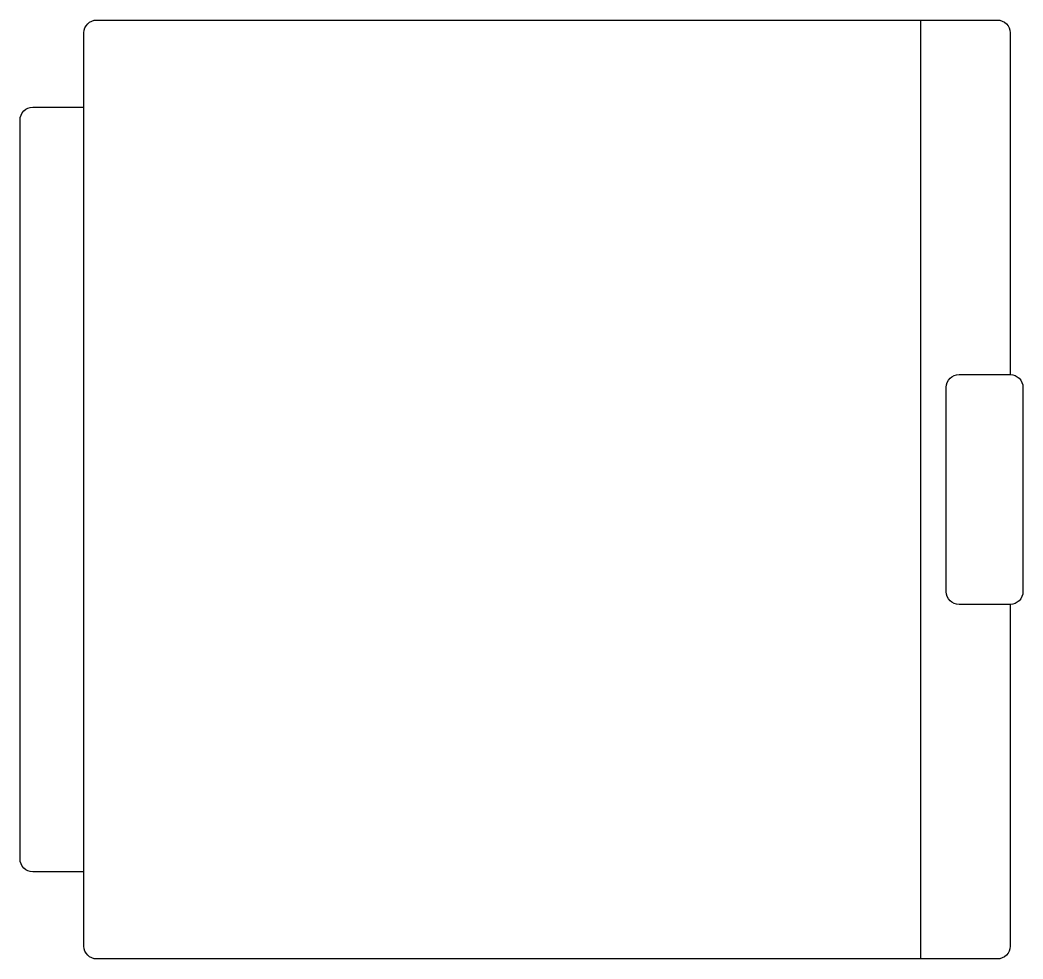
# Model space of a CAD drawing. Header units: millimetres. Extents: x -3070.19 to -3069.405, y 2853.76 to 2854.495.
import ezdxf

# ---------------------------------------------------------------- set-up
doc = ezdxf.new("R2010")
doc.units = ezdxf.units.MM
doc.header["$LTSCALE"] = 10
doc.layers.add('cozinha_freezers', color=2, linetype='Continuous')

msp = doc.modelspace()

# ---------------------------------------------------------------- linework, layer by layer
at = {"layer": 'cozinha_freezers'}
msp.add_line((-3069.48472, 2853.75957), (-3069.48472, 2854.49457), dxfattribs=at)
for points in [[(-3069.41472, 2854.03707), (-3069.41472, 2853.76957, -0.414214), (-3069.42472, 2853.75957), (-3070.12972, 2853.75957, -0.414214), (-3070.13972, 2853.76957), (-3070.13972, 2854.48457, -0.414214), (-3070.12972, 2854.49457), (-3069.42472, 2854.49457, -0.414214), (-3069.41472, 2854.48457), (-3069.41472, 2854.21707)], [(-3070.13972, 2853.82777), (-3070.17972, 2853.82777, -0.414214), (-3070.18972, 2853.83777), (-3070.18972, 2854.41637, -0.414214), (-3070.17972, 2854.42637), (-3070.13972, 2854.42637)]]:
    msp.add_lwpolyline(points, format="xyb", dxfattribs=at)
msp.add_lwpolyline([(-3069.40472, 2854.04707, -0.414214), (-3069.41472, 2854.03707), (-3069.45472, 2854.03707, -0.414214), (-3069.46472, 2854.04707), (-3069.46472, 2854.20707, -0.414214), (-3069.45472, 2854.21707), (-3069.41472, 2854.21707, -0.414214), (-3069.40472, 2854.20707)], format="xyb", close=True, dxfattribs=at)

doc.saveas('drawing.dxf')
